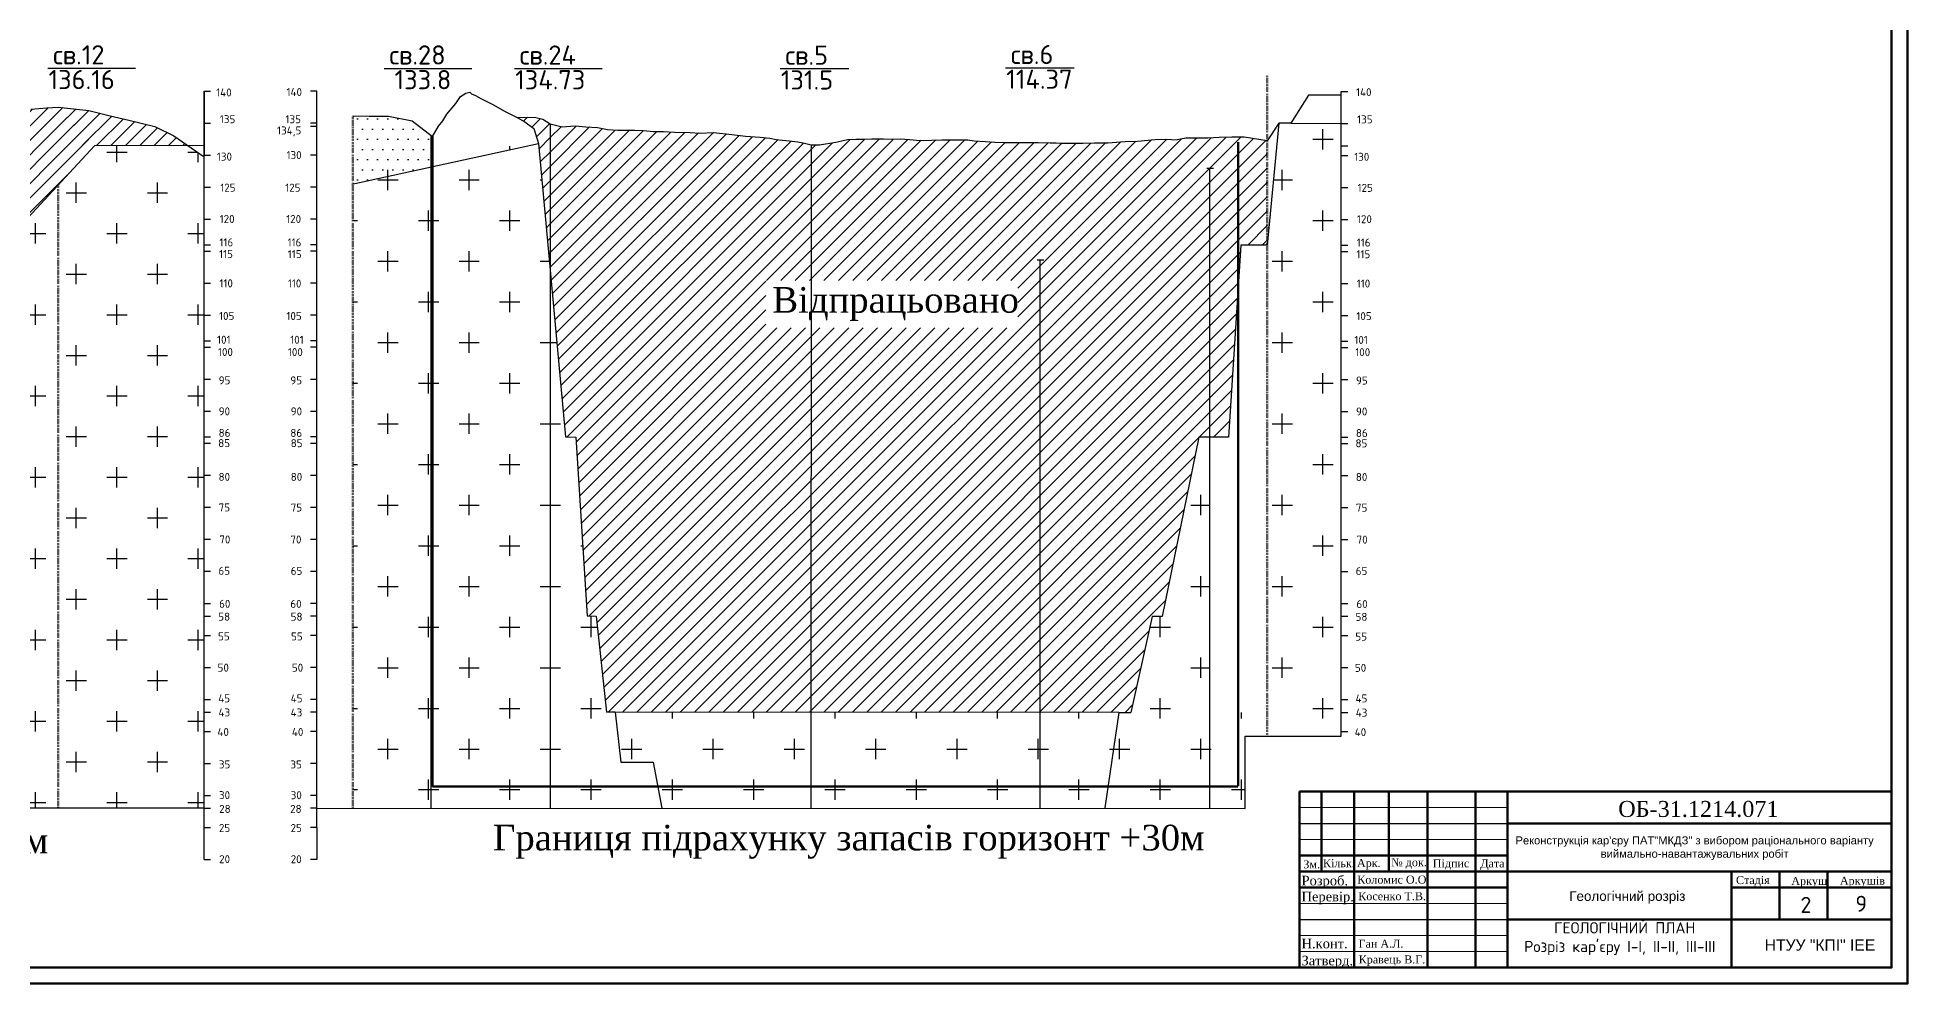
# Model space of a CAD drawing. Header units: millimetres. Extents: x 1400 to 4853, y -623 to 1865.
# Drawn here: x 3700 to 4284, y 1222 to 1518 of the extents above; entities that cross this region are included whole.
import ezdxf

# ---------------------------------------------------------------- set-up
doc = ezdxf.new("R2010")
doc.units = ezdxf.units.MM
for name, pattern in [('ACAD_ISO02W100', [15, 12, -3]), ('ACAD_ISO04W100', [30, 24, -3, 0, -3]), ('DOT', [0.25, 0, -0.25])]:
    doc.linetypes.add(name, pattern=pattern)
doc.layers.add('Выноски', color=112, linetype='Continuous', lineweight=20)
doc.layers.add('Рамки', color=202, linetype='Continuous', lineweight=50)
doc.styles.get("Standard").update_dxf_attribs({"font": 'isocpeur.ttf'})
doc.styles.add('times', font='times.ttf')
pattern_1 = [(45, (3348.6418, 1168.224), (-2.245064, 2.245064), [])]
pattern_2 = [(0, (3348.642, 1168.224), (12.7, 12.7), [6.35, -19.05]), (90, (3351.817, 1165.049), (-12.7, 12.7), [6.35, -19.05])]

msp = doc.modelspace()

# ---------------------------------------------------------------- hatches: boundary and pattern name
h = msp.add_hatch()
h.set_pattern_fill('ANSI31', style=0)
h.set_pattern_definition(pattern_1)
h.paths.add_polyline_path([(3678.6167, 1441.9432), (3686.7899, 1450.759), (3686.8257, 1450.7976), (3700.1346, 1465.1531), (3717.3565, 1483.7292), (3706.0426, 1495.7745), (3702.4635, 1495.5138), (3697.4639, 1495.1227), (3693.6713, 1494.7316), (3689.3162, 1494.3405), (3683.3907, 1493.8191), (3678.5655, 1493.9214)])
h.paths.add_polyline_path([(3544.4099, 1445.7172), (3623.7149, 1445.7172), (3623.7149, 1462.7987), (3544.4099, 1462.7987)], flags=16)
h.paths.add_polyline_path([(3511.0436, 1392.7694), (3515.9233, 1392.7492), (3524.6398, 1336.7306), (3527.2865, 1336.7308), (3529.767, 1323.3079), (3555.479, 1497.0119), (3546.8933, 1497.5888), (3539.3459, 1497.4408), (3524.3991, 1497.4408), (3511.0801, 1496.7011), (3501.6089, 1497.2929), (3488.8493, 1496.3258), (3488.7934, 1490.1187), (3497.3546, 1422.9932), (3504.6749, 1423.1396)])
h.paths.add_polyline_path([(3529.767, 1323.3079), (3532.8423, 1306.666), (3558.4141, 1306.6843), (3647.6769, 1306.6046), (3652.8615, 1336.7403), (3655.5971, 1336.7423), (3665.3731, 1392.6799), (3668.3272, 1392.8068), (3675.6894, 1438.7857), (3678.6167, 1441.9432), (3678.5655, 1493.9214), (3672.6507, 1494.7316), (3668.2065, 1494.2102), (3662.4661, 1493.7585), (3651.1706, 1493.3883), (3641.7267, 1493.5734), (3634.603, 1493.5734), (3626.4086, 1495.0021), (3620.1432, 1495.1677), (3612.441, 1495.5607), (3599.9632, 1495.7469), (3589.1616, 1496.6778), (3578.1737, 1496.6778), (3565.6959, 1496.8639), (3555.479, 1497.0119)])
h = msp.add_hatch()
h.set_pattern_fill('ANSI31', style=0)
h.set_pattern_definition(pattern_1)
h.paths.add_polyline_path([(3746.5673, 1483.7503), (3742.1488, 1486.8357), (3736.2025, 1489.7089), (3728.11, 1491.7222), (3721.9067, 1493.2032), (3715.6108, 1494.7316), (3706.0426, 1495.7745), (3706.0426, 1483.7455)])
h = msp.add_hatch()
h.set_pattern_fill('DOTS', scale=2, style=0)
h.set_pattern_definition([(0, (3348.6418, 1168.224), (1.5875, 3.175), [0, -3.175])])
h.paths.add_polyline_path([(3856.1321, 1484.4), (3854.6727, 1489.0889), (3851.7691, 1491.1999), (3849.3934, 1492.5194), (3845.434, 1494.4985), (3842.0025, 1496.4776), (3838.0431, 1498.4567), (3836.4593, 1499.3803), (3835.1395, 1499.908), (3834.6116, 1500.4358), (3833.4238, 1500.1719), (3831.7081, 1499.1164), (3830.2563, 1496.8734), (3827.4847, 1493.5749), (3826.1649, 1491.4638), (3824.8451, 1489.8805), (3822.9571, 1486.6016), (3822.9571, 1477.2066)], flags=17)
h.paths.add_polyline_path([(3816.6623, 1491.4638), (3809.2714, 1492.9152), (3803.2003, 1492.9152), (3798.0454, 1493.0962), (3798.0454, 1471.8049), (3856.1321, 1484.4), (3854.6727, 1489.0889), (3851.7691, 1491.1999), (3849.3934, 1492.5194), (3845.434, 1494.4985), (3842.0025, 1496.4776), (3838.0431, 1498.4567), (3836.4593, 1499.3803), (3835.1395, 1499.908), (3834.6116, 1500.4358), (3833.4238, 1500.1719), (3831.7081, 1499.1164), (3830.2563, 1496.8734), (3827.4847, 1493.5749), (3826.1649, 1491.4638), (3824.8451, 1489.8805), (3822.9571, 1486.6016)])
h = msp.add_hatch()
h.set_pattern_fill('ANSI31', style=0)
h.set_pattern_definition(pattern_1)
h.paths.add_polyline_path([(3859.736, 1490.5777), (3857.4937, 1492.0036), (3854.8585, 1492.6513), (3849.3934, 1492.5194), (3851.7691, 1491.1999), (3854.6727, 1489.0889), (3856.1321, 1484.4), (3859.736, 1445.2571)])
h = msp.add_hatch()
h.set_pattern_fill('ANSI31', style=0)
h.set_pattern_definition(pattern_1)
h.paths.add_polyline_path([(3927.139, 1441.5667), (4005.8384, 1441.5667), (4005.8384, 1426.8385), (3927.139, 1426.8385)])
h.paths.add_polyline_path([(4041.2712, 1306.911), (4041.2419, 1306.911), (4047.7727, 1336.6718), (4050.8956, 1336.6686), (4062.3952, 1392.654), (4066.9561, 1392.6592), (4071.6341, 1392.6645), (4075.5433, 1452.6935), (4083.6931, 1452.693), (4083.6931, 1485.2626), (4076.5656, 1486.4358), (4072.6529, 1486.4358), (4068.7401, 1486.2495), (4065.2, 1486.0632), (4062.7779, 1486.0632), (4060.9147, 1486.0632), (4058.3062, 1486.0632), (4055.6134, 1485.5265), (4052.0499, 1485.7904), (4048.7504, 1485.6584), (4043.1649, 1485.1307), (4039.3375, 1484.9987), (4033.9263, 1484.6029), (4029.8349, 1484.6029), (4026.1394, 1484.471), (4022.8399, 1484.471), (4019.5404, 1484.471), (4017.8247, 1484.6029), (4015.9769, 1484.6029), (4012.1495, 1484.7348), (4010.4338, 1484.7348), (4008.3221, 1484.7348), (4006.6063, 1484.7348), (4003.9667, 1484.7348), (4001.5911, 1484.7348), (3998.6875, 1484.8668), (3995.6519, 1484.9987), (3992.2204, 1485.2626), (3990.2407, 1485.5265), (3986.8092, 1485.5265), (3984.0377, 1485.5265), (3982.1899, 1485.5265), (3978.8383, 1485.4993), (3975.3391, 1485.4048), (3971.9817, 1485.6412), (3969.0972, 1485.8775), (3966.5051, 1485.7499), (3963.8344, 1485.8333), (3962.2487, 1485.875), (3960.2457, 1485.875), (3957.9923, 1485.7499), (3955.2381, 1485.7499), (3952.5947, 1485.6238), (3950.8487, 1485.2621), (3949.026, 1484.8248), (3943.9221, 1483.9501), (3941.3338, 1483.9663), (3941.3218, 1306.8951), (3992.8017, 1306.9033), (4041.1799, 1306.6288)])
h.paths.add_polyline_path([(3864.5697, 1392.7584), (3867.7471, 1392.6822), (3871.272, 1336.8493), (3874.1174, 1336.7456), (3877.3252, 1306.885), (3941.3218, 1306.8951), (3941.3338, 1483.9629), (3939.2193, 1484.4968), (3937.0684, 1484.9706), (3934.4072, 1485.2621), (3932.3656, 1485.4808), (3930.2877, 1485.6995), (3928.4038, 1486.0444), (3925.3575, 1486.3737), (3920.7469, 1486.7029), (3916.4657, 1487.279), (3910.7342, 1487.8793), (3906.4591, 1487.6935), (3903.4852, 1487.8173), (3898.5286, 1487.9412), (3895.121, 1488.127), (3892.0231, 1488.127), (3888.8323, 1488.4987), (3886.1978, 1488.531), (3880.9061, 1488.5694), (3877.5982, 1488.8056), (3874.5266, 1489.4355), (3870.8249, 1489.6717), (3867.517, 1489.9079), (3863.5002, 1489.6717), (3859.736, 1490.5777), (3859.736, 1445.2571)])
h = msp.add_hatch()
h.set_pattern_fill('CROSS', scale=2, style=0)
h.set_pattern_definition(pattern_2)
h.paths.add_polyline_path([(4065.8593, 1392.6659), (4062.3978, 1392.6667), (4050.8956, 1336.6686), (4047.7727, 1336.6718), (4046.4771, 1330.7679), (4065.8593, 1330.771)])
h.paths.add_polyline_path([(4065.8593, 1330.7702), (4046.4765, 1330.7653), (4041.1955, 1306.6997), (4065.8593, 1306.696)])
h.paths.add_polyline_path([(4106.885, 1490.6898), (4091.0986, 1490.7198), (4087.3722, 1490.7198), (4083.6931, 1452.693), (4083.6931, 1306.6933), (4106.885, 1306.6898)])
h.paths.add_polyline_path([(4083.6931, 1299.2954), (4106.885, 1299.2954), (4106.885, 1306.6898), (4083.6931, 1306.6933)])
h.paths.add_polyline_path([(4076.8256, 1299.2954), (4083.6931, 1299.2954), (4083.6931, 1306.6933), (4065.8593, 1306.696), (4065.8593, 1276.6954), (4076.8256, 1276.6939)])
h.paths.add_polyline_path([(4037.4389, 1306.7003), (4034.0054, 1283.5313), (4012.8335, 1283.528), (4012.8335, 1276.7028), (4065.8593, 1276.6954), (4065.8593, 1306.696)])
h = msp.add_hatch()
h.set_pattern_fill('CROSS', scale=2, style=0)
h.set_pattern_definition(pattern_2)
h.paths.add_polyline_path([(3798.0454, 1276.7324), (3822.4178, 1276.7291), (3822.4178, 1481.1757), (3798.0454, 1478.8448)])
h.paths.add_polyline_path([(3822.9571, 1330.7325), (3859.736, 1330.7383), (3859.736, 1445.2571), (3856.1321, 1484.4), (3822.9571, 1481.2273)])
h.paths.add_polyline_path([(3859.736, 1276.7239), (3859.736, 1330.7383), (3822.9571, 1330.7325), (3822.9571, 1481.2273), (3822.4178, 1481.1757), (3822.4178, 1276.7291)])
h.paths.add_polyline_path([(3874.7625, 1330.7407), (3859.736, 1330.7383), (3859.736, 1276.7239), (4033.0146, 1276.8454), (4035.1342, 1291.1484), (4035.1778, 1291.4427), (4037.4283, 1306.6288), (3877.3425, 1306.7245)])
h.paths.add_polyline_path([(3859.736, 1330.7383), (3874.7625, 1330.7407), (3874.1065, 1336.8464), (3871.272, 1336.8493), (3867.7471, 1392.6822), (3864.5697, 1392.7584), (3859.736, 1445.2571)])
at = {"linetype": 'ACAD_ISO02W100'}
h = msp.add_hatch(dxfattribs=at)
h.set_pattern_fill('CROSS', color=256, scale=2, style=0)
h.set_pattern_definition([(0, (1854.277, 1113.418), (12.7, 12.7), [6.35, -19.05]), (90, (1857.452, 1110.243), (-12.7, 12.7), [6.35, -19.05])])
h.paths.add_polyline_path([(3751.5976, 1480.2377), (3746.5673, 1483.7503), (3717.3729, 1483.7469), (3706.0426, 1471.5256), (3706.0426, 1276.7509), (3751.5976, 1276.7509)])
h.paths.add_polyline_path([(3706.0426, 1471.5256), (3686.8257, 1450.7976), (3686.8237, 1450.759), (3686.7899, 1450.759), (3678.5763, 1441.8996), (3678.7797, 1276.7509), (3706.0426, 1276.7509)])
h.paths.add_polyline_path([(3675.7192, 1438.8178), (3675.6894, 1438.7857), (3668.3069, 1392.6799), (3665.3731, 1392.6799), (3655.5971, 1336.7423), (3652.8618, 1336.7421), (3651.8323, 1330.7582), (3675.7192, 1330.7582)])
h.paths.add_polyline_path([(3675.7192, 1330.7582), (3651.8323, 1330.7582), (3647.7044, 1306.7644), (3646.2032, 1306.7649), (3637.8579, 1276.7509), (3675.7192, 1276.7509)])

# ---------------------------------------------------------------- linework, layer by layer
for p, q in [((3786.8105, 1500.734), (3784.8105, 1500.734)), ((3786.8105, 1270.734), (3786.8105, 1500.734)), ((4106.885, 1299.2954), (4106.885, 1500.6898)), ((4106.885, 1500.6898), (4108.885, 1500.6898)), ((3751.5976, 1490.7509), (3753.5976, 1490.7509)), ((3786.8105, 1490.734), (3784.8105, 1490.734)), ((4106.885, 1490.6898), (4108.885, 1490.6898)), ((3786.8105, 1489.734), (3784.8105, 1489.734)), ((3751.5976, 1480.7509), (3751.5976, 1483.7509)), ((3751.5976, 1480.7509), (3753.5976, 1480.7509)), ((3786.8105, 1480.734), (3784.8105, 1480.734)), ((4106.885, 1480.6898), (4106.885, 1483.6898)), ((4106.885, 1483.6898), (4108.885, 1483.6898)), ((4106.885, 1480.6898), (4108.885, 1480.6898)), ((3751.5976, 1470.7509), (3753.5976, 1470.7509)), ((3786.8105, 1470.734), (3784.8105, 1470.734)), ((4106.885, 1470.6898), (4108.885, 1470.6898)), ((3751.5976, 1460.7509), (3753.5976, 1460.7509)), ((3786.8105, 1460.734), (3784.8105, 1460.734)), ((4106.885, 1460.6898), (4108.885, 1460.6898)), ((3751.5976, 1452.7509), (3753.5976, 1452.7509)), ((3751.5976, 1450.7509), (3753.5976, 1450.7509)), ((3786.8105, 1452.734), (3784.8105, 1452.734)), ((3786.8105, 1450.734), (3784.8105, 1450.734)), ((4083.6931, 1452.693), (4075.5433, 1452.6935)), ((4106.885, 1452.6898), (4108.885, 1452.6898)), ((4106.885, 1450.6898), (4108.885, 1450.6898)), ((4012.8335, 1276.7602), (4012.8335, 1448.057)), ((3751.5976, 1440.7509), (3753.5976, 1440.7509)), ((3786.8105, 1440.734), (3784.8105, 1440.734)), ((4106.885, 1440.6898), (4108.885, 1440.6898)), ((3751.5976, 1430.7509), (3753.5976, 1430.7509)), ((3786.8105, 1430.734), (3784.8105, 1430.734)), ((4106.885, 1430.6898), (4108.885, 1430.6898)), ((3751.5976, 1422.7509), (3753.5976, 1422.7509)), ((3751.5976, 1420.7509), (3753.5976, 1420.7509)), ((3786.8105, 1422.734), (3784.8105, 1422.734)), ((3786.8105, 1420.734), (3784.8105, 1420.734)), ((4106.885, 1422.6898), (4108.885, 1422.6898)), ((4106.885, 1420.6898), (4108.885, 1420.6898)), ((3751.5976, 1410.7509), (3753.5976, 1410.7509)), ((3786.8105, 1410.734), (3784.8105, 1410.734)), ((4106.885, 1410.6898), (4108.885, 1410.6898)), ((3751.5976, 1400.7509), (3753.5976, 1400.7509)), ((3786.8105, 1400.734), (3784.8105, 1400.734)), ((4106.885, 1400.6898), (4108.885, 1400.6898)), ((3751.5976, 1392.7509), (3753.5976, 1392.7509)), ((3751.5976, 1390.7509), (3753.5976, 1390.7509)), ((3786.8105, 1392.734), (3784.8105, 1392.734)), ((3786.8105, 1390.734), (3784.8105, 1390.734)), ((3864.5697, 1392.7584), (3867.7471, 1392.6822)), ((4071.6341, 1392.6645), (4062.3952, 1392.654)), ((4106.885, 1392.6898), (4108.885, 1392.6898)), ((4106.885, 1390.6898), (4108.885, 1390.6898)), ((3751.5976, 1380.7509), (3753.5976, 1380.7509)), ((3786.8105, 1380.734), (3784.8105, 1380.734)), ((4106.885, 1380.6898), (4108.885, 1380.6898)), ((3751.5976, 1370.7509), (3753.5976, 1370.7509)), ((3786.8105, 1370.734), (3784.8105, 1370.734)), ((4106.885, 1370.6898), (4108.885, 1370.6898)), ((3751.5976, 1360.7509), (3753.5976, 1360.7509)), ((3786.8105, 1360.734), (3784.8105, 1360.734)), ((4106.885, 1360.6898), (4108.885, 1360.6898)), ((3751.5976, 1350.7509), (3753.5976, 1350.7509)), ((3786.8105, 1350.734), (3784.8105, 1350.734)), ((4106.885, 1350.6898), (4108.885, 1350.6898)), ((3751.5976, 1340.7509), (3753.5976, 1340.7509)), ((3786.8105, 1340.734), (3784.8105, 1340.734)), ((4106.885, 1340.6898), (4108.885, 1340.6898)), ((3751.5976, 1336.7509), (3753.5976, 1336.7509)), ((3786.8105, 1336.734), (3784.8105, 1336.734)), ((3871.272, 1336.8493), (3874.1174, 1336.7456)), ((4050.8956, 1336.6686), (4047.7727, 1336.6718)), ((4106.885, 1336.6898), (4108.885, 1336.6898)), ((3751.5976, 1330.7509), (3753.5976, 1330.7509)), ((3786.8105, 1330.734), (3784.8105, 1330.734)), ((4106.885, 1330.6898), (4108.885, 1330.6898)), ((3751.5976, 1320.7509), (3753.5976, 1320.7509)), ((3786.8105, 1320.734), (3784.8105, 1320.734)), ((4106.885, 1320.6898), (4108.885, 1320.6898)), ((3751.5976, 1310.7509), (3753.5976, 1310.7509)), ((3786.8105, 1310.734), (3784.8105, 1310.734)), ((4106.885, 1310.6898), (4108.885, 1310.6898)), ((3751.5976, 1306.7509), (3753.5976, 1306.7509)), ((3786.8105, 1306.734), (3784.8105, 1306.734)), ((3879.9966, 1306.7142), (3877.3425, 1306.7245)), ((4037.4283, 1306.6288), (3879.9966, 1306.7142)), ((4037.4283, 1306.6288), (4041.1799, 1306.6288)), ((4106.885, 1306.6898), (4108.885, 1306.6898)), ((3751.5976, 1300.7509), (3753.5976, 1300.7509)), ((3786.8105, 1300.734), (3784.8105, 1300.734)), ((4076.8256, 1276.6939), (4076.8256, 1299.2954)), ((4076.8256, 1299.2954), (4106.885, 1299.2954)), ((4106.885, 1300.6898), (4108.885, 1300.6898)), ((3751.5976, 1290.7509), (3753.5976, 1290.7509)), ((3786.8105, 1290.734), (3784.8105, 1290.734)), ((3751.5976, 1280.7509), (3753.5976, 1280.7509)), ((3786.8105, 1280.734), (3784.8105, 1280.734)), ((3751.5976, 1276.7509), (3753.5976, 1276.7509)), ((3786.8105, 1276.734), (3784.8105, 1276.734)), ((3751.5976, 1270.7509), (3753.5976, 1270.7509)), ((3786.8105, 1270.734), (3784.8105, 1270.734)), ((3786.8105, 1270.734), (3786.8105, 1260.734)), ((4093.7943, 1271.9449), (4158.7943, 1271.9449)), ((3751.5976, 1260.7509), (3753.5976, 1260.7509)), ((3786.8105, 1260.734), (3784.8105, 1260.734)), ((4093.7943, 1241.9449), (4158.7943, 1241.9449))]:
    msp.add_line(p, q)
at = {"color": 5}
for p, q in [((3786.8105, 1450.734), (3786.8105, 1452.734)), ((4106.885, 1450.6898), (4106.885, 1452.6898))]:
    msp.add_line(p, q, dxfattribs=at)
at = {"lineweight": 80}
for p, q in [((4093.7943, 1281.9449), (4278.7943, 1281.9449)), ((4121.7293, 1256.9399), (4121.7293, 1281.9449))]:
    msp.add_line(p, q, dxfattribs=at)
at = {"lineweight": 50}
for points in [[(3417.7943, 1825.9449), (4283.7943, 1825.9449), (4283.7943, 1221.9449), (3417.7943, 1221.9449)], [(3437.7943, 1820.9449), (4278.7943, 1820.9449), (4278.7943, 1226.9449), (3437.7943, 1226.9449)]]:
    msp.add_lwpolyline(points, close=True, dxfattribs=at)
at = {"color": 7}
for points in [[(3702.8249, 1507.9429), (3730.1662, 1507.9429)], [(3807.8885, 1507.8979), (3835.2298, 1507.8979)], [(3848.5997, 1507.8671), (3875.941, 1507.8671)], [(3931.6011, 1507.8059), (3953.0059, 1507.8059)], [(4002.0152, 1508.0502), (4023.42, 1508.0502)], [(3822.4178, 1486.6016), (3822.4178, 1276.7279)], [(4064.8294, 1476.6797), (4066.9575, 1476.6797)], [(4011.8434, 1448.0651), (4013.9716, 1448.0651)]]:
    msp.add_lwpolyline(points, dxfattribs=at)
at = {"color": 1, "linetype": 'DOT', "lineweight": 100}
for points in [[(4083.6931, 1299.2954), (4083.6931, 1505.7017)], [(3798.0454, 1276.7399), (3798.0454, 1493.0962)], [(3706.0426, 1276.7589), (3706.0426, 1471.5256)]]:
    msp.add_lwpolyline(points, dxfattribs=at)
for points in [[(3697.4639, 1495.1227), (3702.4635, 1495.5138), (3706.0426, 1495.7745), (3715.6108, 1494.7316), (3721.9067, 1493.2032), (3728.11, 1491.7222), (3736.2025, 1489.7089), (3742.1488, 1486.8357), (3751.6366, 1480.2105)], [(3751.5976, 1260.7509), (3751.5976, 1500.7509), (3751.5976, 1480.7509)], [(3798.0454, 1493.0962), (3803.2003, 1492.9152), (3809.2714, 1492.9152), (3816.6623, 1491.4638), (3822.9571, 1486.6016), (3824.8451, 1489.8805), (3826.1649, 1491.4638), (3827.4847, 1493.5749), (3830.2563, 1496.8734), (3831.7081, 1499.1164), (3833.4238, 1500.1719), (3834.6116, 1500.4358), (3835.1395, 1499.908), (3836.4593, 1499.3803), (3838.0431, 1498.4567), (3842.0025, 1496.4776), (3845.434, 1494.4985), (3849.3934, 1492.5194), (3851.7691, 1491.1999), (3854.6727, 1489.0889), (3856.1321, 1484.4)], [(4106.7495, 1499.4743), (4096.6882, 1499.4743), (4091.0986, 1490.7198), (4087.3722, 1490.7198), (4083.6931, 1485.2626)], [(3849.3934, 1492.5194), (3854.8585, 1492.6513), (3857.4937, 1492.0036), (3859.736, 1490.5777), (3863.5002, 1489.6717), (3867.517, 1489.9079), (3870.8249, 1489.6717), (3874.5266, 1489.4355), (3877.5982, 1488.8056), (3880.9061, 1488.5694), (3880.9061, 1488.5694), (3880.9061, 1488.5694), (3880.9061, 1488.5694), (3880.9061, 1488.5694), (3886.1978, 1488.531), (3886.1978, 1488.531), (3886.1978, 1488.531), (3888.8323, 1488.4987), (3892.0231, 1488.127), (3892.0231, 1488.127), (3892.0231, 1488.127), (3895.121, 1488.127), (3898.5286, 1487.9412), (3898.5286, 1487.9412), (3898.5286, 1487.9412), (3903.4852, 1487.8173), (3906.4591, 1487.6935), (3910.7342, 1487.8793), (3910.7342, 1487.8793), (3910.7342, 1487.8793), (3910.7342, 1487.8793), (3910.7342, 1487.8793), (3916.4657, 1487.279), (3916.4657, 1487.279), (3920.7469, 1486.7029), (3925.3575, 1486.3737), (3925.3575, 1486.3737), (3928.4038, 1486.0444), (3930.2877, 1485.6995), (3932.3656, 1485.4808), (3934.4072, 1485.2621), (3937.0684, 1484.9706), (3937.0684, 1484.9706), (3939.2193, 1484.4968), (3941.3198, 1483.9664), (3943.9221, 1483.9501), (3949.026, 1484.8248), (3950.8487, 1485.2621), (3952.5947, 1485.6238), (3955.2381, 1485.7499), (3957.9923, 1485.7499), (3960.2457, 1485.875), (3962.2487, 1485.875), (3963.8344, 1485.8333), (3966.5051, 1485.7499), (3969.0972, 1485.8775), (3969.0972, 1485.8775), (3971.9817, 1485.6412), (3975.3391, 1485.4048), (3978.8383, 1485.4993), (3982.1899, 1485.5265), (3984.0377, 1485.5265), (3986.8092, 1485.5265), (3990.2407, 1485.5265), (3992.2204, 1485.2626), (3995.6519, 1484.9987), (3998.6875, 1484.8668), (4001.5911, 1484.7348), (4003.9667, 1484.7348), (4006.6063, 1484.7348), (4008.3221, 1484.7348), (4010.4338, 1484.7348), (4012.1495, 1484.7348), (4015.9769, 1484.6029), (4017.8247, 1484.6029), (4019.5404, 1484.471), (4022.8399, 1484.471), (4026.1394, 1484.471), (4029.8349, 1484.6029), (4033.9263, 1484.6029), (4039.3375, 1484.9987), (4043.1649, 1485.1307), (4048.7504, 1485.6584), (4052.0499, 1485.7904), (4055.6134, 1485.5265)], [(3859.736, 1490.5777), (3859.736, 1276.7458)], [(4087.3722, 1490.7198), (4083.6931, 1452.693)], [(4091.0986, 1490.7198), (4106.885, 1490.6898)], [(3797.8197, 1471.756), (3856.1321, 1484.4), (3864.5697, 1392.7584), (3864.5697, 1392.7584)], [(4083.6931, 1485.2626), (4076.5656, 1486.4358), (4072.6529, 1486.4358), (4068.7401, 1486.2495), (4065.2, 1486.0632), (4062.7779, 1486.0632), (4060.9147, 1486.0632), (4058.3062, 1486.0632), (4055.6134, 1485.5265), (4055.6134, 1485.5265)], [(3675.6894, 1438.7857), (3717.3565, 1483.7292)], [(3751.5976, 1483.7509), (3717.3565, 1483.7292)], [(3717.3565, 1483.7292), (3717.3565, 1483.7292)], [(3941.3198, 1276.7244), (3941.3338, 1483.9866)], [(4065.8593, 1276.6956), (4065.8593, 1476.6876)], [(4075.5433, 1452.6935), (4071.6341, 1392.6645)], [(3867.7471, 1392.6822), (3871.272, 1336.8493)], [(4062.3952, 1392.654), (4050.8956, 1336.6686)], [(3874.1174, 1336.7456), (3877.3425, 1306.7245)], [(4047.7727, 1336.6718), (4041.1799, 1306.6288)], [(3879.9966, 1306.7142), (3881.8376, 1291.1661), (3891.931, 1291.1661), (3894.6688, 1276.7583)], [(4037.4283, 1306.6288), (4033.0146, 1276.8454)], [(3751.5976, 1276.7509), (3458.5858, 1276.7246)], [(3786.8105, 1276.734), (4076.8256, 1276.6939)]]:
    msp.add_lwpolyline(points)
at = {"linetype": 'ACAD_ISO02W100'}
msp.add_lwpolyline([(3751.5976, 1500.7509), (3753.5976, 1500.7509)], dxfattribs=at)
at = {"color": 5, "linetype": 'ACAD_ISO04W100', "const_width": 0.75}
for points in [[(3822.9571, 1283.4979), (3822.9571, 1486.8446)], [(4074.649, 1283.5378), (4074.649, 1484.8963)], [(3822.9571, 1283.4979), (4074.649, 1283.5378)]]:
    msp.add_lwpolyline(points, dxfattribs=at)
at = {"layer": 'Рамки', "color": 0, "lineweight": 80}
for p, q in [((4093.7943, 1226.9449), (4093.7943, 1281.9449)), ((4100.6728, 1256.9449), (4100.6728, 1281.9449)), ((4110.8521, 1226.9449), (4110.8521, 1281.9449)), ((4133.7943, 1226.9449), (4133.7943, 1281.9449)), ((4148.7943, 1226.9449), (4148.7943, 1281.9449)), ((4158.7943, 1226.9449), (4158.7943, 1281.9449)), ((4278.7943, 1281.9449), (4278.7943, 1226.9449)), ((4158.7943, 1271.9449), (4278.7943, 1271.9449)), ((4093.7943, 1261.9449), (4158.7943, 1261.9449)), ((4093.7943, 1256.9449), (4278.7943, 1256.9449)), ((4228.7943, 1226.9449), (4228.7943, 1256.9449)), ((4243.7943, 1241.9449), (4243.7943, 1256.9449)), ((4258.7943, 1241.9449), (4258.7943, 1256.9449)), ((4228.7943, 1251.9449), (4278.7943, 1251.9449)), ((4158.7943, 1241.9449), (4278.7943, 1241.9449)), ((4278.7943, 1226.9449), (4093.7943, 1226.9449))]:
    msp.add_line(p, q, dxfattribs=at)
at = {"layer": 'Рамки', "color": 0, "lineweight": 20}
for p, q in [((4093.7943, 1276.9449), (4158.7943, 1276.9449)), ((4093.7943, 1266.9449), (4158.7943, 1266.9449)), ((4093.7943, 1246.9449), (4158.7943, 1246.9449)), ((4093.7943, 1236.9449), (4158.7943, 1236.9449)), ((4093.7943, 1231.9449), (4158.7943, 1231.9449))]:
    msp.add_line(p, q, dxfattribs=at)
at = {"layer": 'Рамки', "color": 0}
msp.add_line((4093.7943, 1251.9449), (4158.7943, 1251.9449), dxfattribs=at)

# ---------------------------------------------------------------- texts
at = {"color": 7, "char_height": 6, "width": 33.26502, "attachment_point": 1}
for s, insert in [('св.12', (3704.4392, 1515.1327)), ('св.28', (3809.5028, 1515.0878)), ('св.24', (3850.214, 1515.0569)), ('св.5', (3933.2154, 1514.9958)), ('св.6', (4003.6295, 1515.24)), ('136.16', (3703.0161, 1507.4072)), ('133.8', (3811.1081, 1507.3622)), ('114.37', (4002.2064, 1507.5145)), ('134.73', (3848.7909, 1507.3314)), ('131.5', (3931.7923, 1507.2702))]:
    msp.add_mtext(s, dxfattribs=dict(at, insert=insert))
at = {"char_height": 2.5}
for s, insert, attachment_point in [('\\pt5;140\\P', (3755.3933, 1501.6127), 1), ('\\pt5;140\\P', (3777.3654, 1501.7522), 1), ('\\pt5;140\\P', (4116.3301, 1501.7079), 3), ('\\pt5;135\\P', (3761.3696, 1493.2618), 3), ('\\pt5;135\\P', (3777.0385, 1493.2448), 1), ('\\pt5;135\\P', (4116.6571, 1493.2006), 3), ('\\pt5;134,5\\P', (3774.4229, 1489.74), 1), ('\\pt5;130\\P', (3760.3376, 1481.562), 3), ('\\pt5;130\\P', (3777.3654, 1482.0309), 1), ('\\pt5;130\\P', (4115.6251, 1481.5008), 3), ('\\pt5;125\\P', (3761.4514, 1471.8764), 3), ('\\pt5;125\\P', (3776.9567, 1471.8594), 1), ('\\pt5;125\\P', (4116.7388, 1471.8152), 3), ('\\pt5;120\\P', (3761.1497, 1462.0868), 3), ('\\pt5;120\\P', (3777.2584, 1462.0698), 1), ('\\pt5;120\\P', (4116.4371, 1462.0256), 3), ('\\pt5;116\\P', (3760.7248, 1454.7782), 3), ('\\pt5;115\\P', (3760.6432, 1451.136), 3), ('\\pt5;116\\P', (3777.6833, 1454.7613), 1), ('\\pt5;115\\P', (3777.7649, 1451.1191), 1), ('\\pt5;115\\P', (4115.9307, 1451.0748), 3), ('\\pt5;116\\P', (4116.0123, 1454.717), 3), ('\\pt5;110\\P', (3760.6271, 1441.9768), 3), ('\\pt5;110\\P', (3777.781, 1441.9598), 1), ('\\pt5;110\\P', (4115.9146, 1441.9156), 3), ('\\pt5;105\\P', (3761.0751, 1431.7913), 3), ('\\pt5;105\\P', (3777.3331, 1431.7744), 1), ('\\pt5;105\\P', (4116.3625, 1431.7301), 3), ('\\pt5;101\\P', (3759.8833, 1424.367), 3), ('\\pt5;100\\P', (3760.6243, 1420.5284), 3), ('\\pt5;100\\P', (3777.7839, 1420.5115), 1), ('\\pt5;101\\P', (3778.5248, 1424.3501), 1), ('\\pt5;101\\P', (4115.1707, 1424.3058), 3), ('\\pt5;100\\P', (4115.9117, 1420.4672), 3), ('\\pt5;28\\P', (3759.9246, 1277.7807), 3), ('\\pt5;28\\P', (3778.4835, 1277.7638), 1), ('\\pt5;25\\P', (3759.7757, 1271.8097), 3), ('\\pt5;25\\P', (3778.6324, 1271.7927), 1), ('\\pt5;20\\P', (3759.7349, 1262.0696), 3), ('\\pt5;20\\P', (3778.6733, 1262.0526), 1)]:
    msp.add_mtext(s, dxfattribs=dict(at, insert=insert, attachment_point=attachment_point))
for s, insert, char_height, width, attachment_point in [('{\\fTimes New Roman|b0|i0|c204|p18;Відпрацьовано}', (3929.139, 1439.5667), 8, 109.457106, 1), ('\\pt5;95\\P', (3759.838, 1411.6735), 2.5, 4.191667, 3), ('\\pt5;95\\P', (3778.5701, 1411.6565), 2.5, 4.191667, 1), ('\\pt5;95\\P', (4115.1254, 1411.6123), 2.5, 4.191667, 3), ('\\pt5;90\\P', (3759.7316, 1401.9941), 2.5, 4.191667, 3), ('\\pt5;90\\P', (3778.6765, 1401.9771), 2.5, 4.191667, 1), ('\\pt5;90\\P', (4115.019, 1401.9329), 2.5, 4.191667, 3), ('\\pt5;85\\P', (3759.7316, 1392.0543), 2.5, 4.191667, 3), ('\\pt5;86\\P', (3759.8499, 1395.2606), 2.5, 4.191667, 3), ('\\pt5;86\\P', (3778.5582, 1395.2436), 2.5, 4.191667, 1), ('\\pt5;85\\P', (3778.6765, 1392.0374), 2.5, 4.191667, 1), ('\\pt5;85\\P', (4115.019, 1391.9932), 2.5, 4.191667, 3), ('\\pt5;86\\P', (4115.1373, 1395.1994), 2.5, 4.191667, 3), ('\\pt5;80\\P', (3759.7316, 1381.524), 2.5, 4.191667, 3), ('\\pt5;80\\P', (3778.6765, 1381.5071), 2.5, 4.191667, 1), ('\\pt5;80\\P', (4115.019, 1381.4628), 2.5, 4.191667, 3), ('\\pt5;75\\P', (3759.7316, 1371.951), 2.5, 4.191667, 3), ('\\pt5;75\\P', (3778.6765, 1371.934), 2.5, 4.191667, 1), ('\\pt5;75\\P', (4115.019, 1371.8898), 2.5, 4.191667, 3), ('\\pt5;70\\P', (3759.838, 1361.9525), 2.5, 4.191667, 3), ('\\pt5;70\\P', (3778.5701, 1361.9355), 2.5, 4.191667, 1), ('\\pt5;70\\P', (4115.1254, 1361.8913), 2.5, 4.191667, 3), ('\\pt5;65\\P', (3759.7316, 1352.1667), 2.5, 4.191667, 3), ('\\pt5;65\\P', (3778.6765, 1352.1498), 2.5, 4.191667, 1), ('\\pt5;65\\P', (4115.019, 1352.1055), 2.5, 4.191667, 3), ('\\pt5;60\\P', (3759.838, 1341.8491), 2.5, 4.191667, 3), ('\\pt5;60\\P', (3778.5701, 1341.8322), 2.5, 4.191667, 1), ('\\pt5;60\\P', (4115.1254, 1341.7879), 2.5, 4.191667, 3), ('\\pt5;58\\P', (3759.748, 1337.84), 2.5, 4.191667, 3), ('\\pt5;58\\P', (3778.6602, 1337.8231), 2.5, 4.191667, 1), ('\\pt5;58\\P', (4115.0354, 1337.7788), 2.5, 4.191667, 3), ('\\pt5;55\\P', (3759.6252, 1331.6689), 2.5, 4.191667, 3), ('\\pt5;55\\P', (3778.783, 1331.652), 2.5, 4.191667, 1), ('\\pt5;55\\P', (4114.9126, 1331.6078), 2.5, 4.191667, 3), ('\\pt5;50\\P', (3759.367, 1321.9093), 2.5, 4.191667, 3), ('\\pt5;50\\P', (3779.0411, 1321.8924), 2.5, 4.191667, 1), ('\\pt5;50\\P', (4114.6545, 1321.8481), 2.5, 4.191667, 3), ('\\pt5;45\\P', (3759.7365, 1312.3301), 2.5, 4.191667, 3), ('\\pt5;45\\P', (3778.6716, 1312.3131), 2.5, 4.191667, 1), ('\\pt5;45\\P', (4115.024, 1312.2689), 2.5, 4.191667, 3), ('\\pt5;43\\P', (3759.7512, 1307.9075), 2.5, 4.191667, 3), ('\\pt5;43\\P', (3778.6569, 1307.8906), 2.5, 4.191667, 1), ('\\pt5;43\\P', (4115.0386, 1307.8463), 2.5, 4.191667, 3), ('\\pt5;40\\P', (3759.367, 1301.8115), 2.5, 4.191667, 3), ('\\pt5;40\\P', (3779.0411, 1301.7945), 2.5, 4.191667, 1), ('\\pt5;40\\P', (4114.6545, 1301.7503), 2.5, 4.191667, 3), ('\\pt5;35\\P', (3759.8145, 1291.6732), 2.5, 4.191667, 3), ('\\pt5;35\\P', (3778.5936, 1291.6563), 2.5, 4.191667, 1), ('\\pt5;30\\P', (3759.7365, 1282.0687), 2.5, 4.191667, 3), ('\\pt5;30\\P', (3778.6716, 1282.0517), 2.5, 4.191667, 1)]:
    msp.add_mtext(s, dxfattribs=dict(insert=insert, char_height=char_height, width=width, attachment_point=attachment_point))
at = {"linetype": 'ACAD_ISO02W100', "char_height": 8, "width": 253.582637, "attachment_point": 1}
for s, insert in [('{\\fTimes New Roman|b0|i0|c204|p18;Границя підрахунку запасів горизонт +30м}', (3480.6882, 1270.6599)), ('\\pi18.382;{\\fTimes New Roman|b0|i0|c204|p18;Границя підрахунку запасів горизонт +30м}', (3823.5036, 1271.5548))]:
    msp.add_mtext(s, dxfattribs=dict(at, insert=insert))
at = {"attachment_point": 1}
for s, width, insert, char_height in [('\\pi0.57663;{\\f@Arial Unicode MS|b0|i0|c204|p34;Реконструкція кар\'єру ПАТ"МКДЗ" з вибором раціонального варіанту \\P\\pi27.198;виймально-навантажувальних робіт}', 112.72898, (4160.7245, 1267.9457), 2.5), ('2', 10.845043, (4250.3353, 1249.0363), 5), ('9', 10.845043, (4267.4734, 1249.3861), 5), ('\\pi5.3946;{\\f@Arial Unicode MS|b0|i0|c204|p34;НТУУ "КПІ" ІЕЕ}', 44.681396, (4233.7672, 1235.7434), 3.5)]:
    msp.add_mtext_dynamic_manual_height_columns(s, width=width, gutter_width=12.5, heights=[0], dxfattribs=dict(at, insert=insert, char_height=char_height))
at = {"char_height": 2.5, "attachment_point": 1, "style": 'times'}
for s, width, insert in [('Зм.', 3.773926, (4095.0284, 1260.4541)), ('Кільк.', 7.769854, (4101.1509, 1260.809))]:
    msp.add_mtext_dynamic_manual_height_columns(s, width=width, gutter_width=12.5, heights=[0], dxfattribs=dict(at, insert=insert))
at = {"lineweight": 25, "insert": (4163.0261, 1250.7798), "char_height": 3, "attachment_point": 1}
msp.add_mtext_dynamic_manual_height_columns('\\pi15.068;{\\f@Arial Unicode MS|b0|i0|c204|p34;Геологічний розріз}', width=66.108759, gutter_width=0, heights=[11.4444], dxfattribs=at)
at = {"lineweight": 25}
note = msp.add_mtext_dynamic_manual_height_columns("\\pi13.91;ГЕОЛОГІЧНИЙ ПЛАН\\P\\pi4.5478;Розріз кар'єру І-І, ІІ-ІІ, ІІІ-ІІІ\\P\\pi34.385;", width=68.77059, gutter_width=12.5, heights=[13.3787, 0], dxfattribs=dict(at, insert=(4159.4573, 1241.1261), char_height=3.5, attachment_point=1))
for column, words in zip(note.columns.linked_columns, ['\\pi33.706;{\\f@Arial Unicode MS|b0|i0|c204|p34; }']):
    column.text = words
at = {"layer": 'Выноски', "color": 0, "style": 'times'}
for s, height, p in [('ОБ-31.1214.071', 5, (4193.4064, 1274.0135)), ('Підпис', 2.5, (4135.458, 1258.2754)), ('Дата', 2.5, (4150.3114, 1258.2379)), ('Розроб.', 3, (4094.4583, 1252.6389)), ('Перевір.', 3, (4094.4583, 1247.6389)), ('Коломис О.О.', 2.5, (4111.8623, 1253.1878)), ('Косенко Т.В.', 2.5, (4112.1775, 1248.0078)), ('Стадія', 2.5, (4230.1844, 1253.0373)), ('Аркуш', 2.5, (4247.4552, 1252.7771)), ('Аркушів', 2.5, (4262.6439, 1252.867)), ('Н.конт.', 3, (4094.4583, 1232.9718)), ('Ган А.Л. ', 2.5, (4112.275, 1233.1711)), ('Затверд.', 3, (4094.4583, 1227.6389)), ('Кравець В.Г.', 2.5, (4112.3098, 1228.2442))]:
    msp.add_text(s, height=height, dxfattribs=at).set_placement(p)
at = {"layer": 'Выноски', "color": 0, "char_height": 2.5, "width": 25, "attachment_point": 8, "style": 'times'}
for s, insert in [('Арк.', (4115.4753, 1257.562)), ('№ док.', (4128.0311, 1257.8573))]:
    msp.add_mtext(s, dxfattribs=dict(at, insert=insert))

doc.saveas('drawing.dxf')
